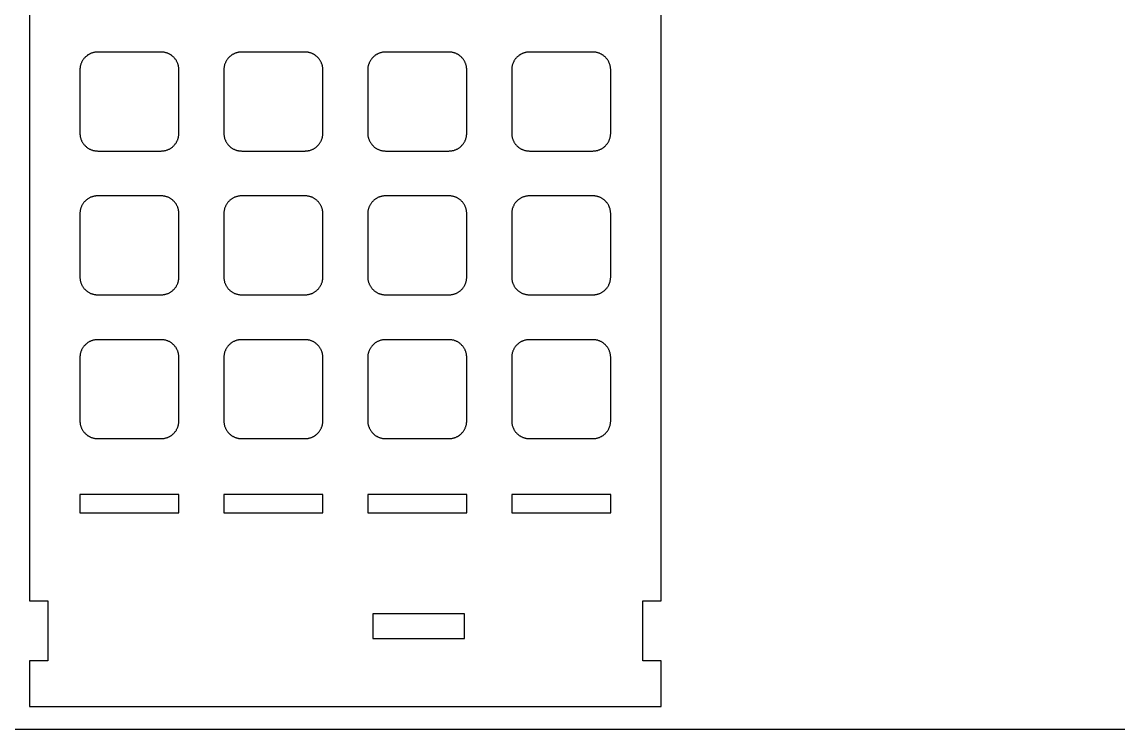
# Model space of a CAD drawing. Header units: millimetres. Extents: x -117 to 483, y -33 to 367.
# Drawn here: x -6.9 to 183.5, y -33.2 to 89.7 of the extents above; entities that cross this region are included whole.
import ezdxf

# ---------------------------------------------------------------- set-up
doc = ezdxf.new("R2010")
doc.units = ezdxf.units.MM
doc.header["$MEASUREMENT"] = 0
doc.layers.add('plot', color=12, linetype='Continuous', true_color=0xb80000)

msp = doc.modelspace()

# ---------------------------------------------------------------- linework, layer by layer
at = {"layer": 'plot'}
for points in [[(-116.53, -33.22), (483.47, -33.22), (483.47, 366.78), (-116.53, 366.78), (-116.53, -33.22)], [(-5.63, 166.34), (-5.63, -4.16)], [(104.09, -4.16), (104.09, 166.34)], [(6.23, 84.48), (6.12, 84.48), (6.02, 84.48), (5.91, 84.47), (5.81, 84.46), (5.7, 84.44), (5.6, 84.42), (5.5, 84.4), (5.39, 84.37), (5.29, 84.34), (5.19, 84.31), (5.09, 84.27), (4.99, 84.23), (4.9, 84.18), (4.8, 84.14), (4.71, 84.09), (4.62, 84.03), (4.53, 83.98), (4.44, 83.92), (4.36, 83.85), (4.27, 83.79), (4.19, 83.72), (4.11, 83.65), (4.04, 83.58), (3.96, 83.5), (3.89, 83.42), (3.82, 83.34), (3.76, 83.26), (3.7, 83.17), (3.64, 83.08), (3.58, 82.99), (3.53, 82.9), (3.48, 82.81), (3.43, 82.72), (3.39, 82.62), (3.35, 82.52), (3.31, 82.42), (3.27, 82.32), (3.24, 82.22), (3.22, 82.12), (3.19, 82.01), (3.17, 81.91), (3.16, 81.81), (3.15, 81.7), (3.14, 81.6), (3.13, 81.49), (3.13, 81.38)], [(17.23, 84.48), (6.23, 84.48)], [(20.33, 81.38), (20.33, 81.49), (20.32, 81.6), (20.31, 81.7), (20.3, 81.81), (20.28, 81.91), (20.26, 82.01), (20.24, 82.12), (20.21, 82.22), (20.18, 82.32), (20.15, 82.42), (20.11, 82.52), (20.07, 82.62), (20.03, 82.72), (19.98, 82.81), (19.93, 82.9), (19.88, 82.99), (19.82, 83.08), (19.76, 83.17), (19.7, 83.26), (19.63, 83.34), (19.57, 83.42), (19.49, 83.5), (19.42, 83.58), (19.35, 83.65), (19.27, 83.72), (19.19, 83.79), (19.1, 83.85), (19.02, 83.92), (18.93, 83.98), (18.84, 84.03), (18.75, 84.09), (18.66, 84.14), (18.56, 84.18), (18.46, 84.23), (18.37, 84.27), (18.27, 84.31), (18.17, 84.34), (18.07, 84.37), (17.96, 84.4), (17.86, 84.42), (17.76, 84.44), (17.65, 84.46), (17.55, 84.47), (17.44, 84.48), (17.34, 84.48), (17.23, 84.48)], [(31.23, 84.48), (31.12, 84.48), (31.02, 84.48), (30.91, 84.47), (30.81, 84.46), (30.7, 84.44), (30.6, 84.42), (30.5, 84.4), (30.39, 84.37), (30.29, 84.34), (30.19, 84.31), (30.09, 84.27), (29.99, 84.23), (29.9, 84.18), (29.8, 84.14), (29.71, 84.09), (29.62, 84.03), (29.53, 83.98), (29.44, 83.92), (29.36, 83.85), (29.27, 83.79), (29.19, 83.72), (29.11, 83.65), (29.04, 83.58), (28.96, 83.5), (28.89, 83.42), (28.82, 83.34), (28.76, 83.26), (28.7, 83.17), (28.64, 83.08), (28.58, 82.99), (28.53, 82.9), (28.48, 82.81), (28.43, 82.72), (28.39, 82.62), (28.35, 82.52), (28.31, 82.42), (28.27, 82.32), (28.24, 82.22), (28.22, 82.12), (28.19, 82.01), (28.17, 81.91), (28.16, 81.81), (28.15, 81.7), (28.14, 81.6), (28.13, 81.49), (28.13, 81.38)], [(42.23, 84.48), (31.23, 84.48)], [(45.33, 81.38), (45.33, 81.49), (45.32, 81.6), (45.31, 81.7), (45.3, 81.81), (45.28, 81.91), (45.26, 82.01), (45.24, 82.12), (45.21, 82.22), (45.18, 82.32), (45.15, 82.42), (45.11, 82.52), (45.07, 82.62), (45.03, 82.72), (44.98, 82.81), (44.93, 82.9), (44.88, 82.99), (44.82, 83.08), (44.76, 83.17), (44.7, 83.26), (44.63, 83.34), (44.57, 83.42), (44.49, 83.5), (44.42, 83.58), (44.35, 83.65), (44.27, 83.72), (44.19, 83.79), (44.1, 83.85), (44.02, 83.92), (43.93, 83.98), (43.84, 84.03), (43.75, 84.09), (43.66, 84.14), (43.56, 84.18), (43.46, 84.23), (43.37, 84.27), (43.27, 84.31), (43.17, 84.34), (43.07, 84.37), (42.96, 84.4), (42.86, 84.42), (42.76, 84.44), (42.65, 84.46), (42.55, 84.47), (42.44, 84.48), (42.34, 84.48), (42.23, 84.48)], [(56.23, 84.48), (56.12, 84.48), (56.02, 84.48), (55.91, 84.47), (55.81, 84.46), (55.7, 84.44), (55.6, 84.42), (55.5, 84.4), (55.39, 84.37), (55.29, 84.34), (55.19, 84.31), (55.09, 84.27), (54.99, 84.23), (54.9, 84.18), (54.8, 84.14), (54.71, 84.09), (54.62, 84.03), (54.53, 83.98), (54.44, 83.92), (54.36, 83.85), (54.27, 83.79), (54.19, 83.72), (54.11, 83.65), (54.04, 83.58), (53.96, 83.5), (53.89, 83.42), (53.82, 83.34), (53.76, 83.26), (53.7, 83.17), (53.64, 83.08), (53.58, 82.99), (53.53, 82.9), (53.48, 82.81), (53.43, 82.72), (53.39, 82.62), (53.35, 82.52), (53.31, 82.42), (53.27, 82.32), (53.24, 82.22), (53.22, 82.12), (53.19, 82.01), (53.17, 81.91), (53.16, 81.81), (53.15, 81.7), (53.14, 81.6), (53.13, 81.49), (53.13, 81.38)], [(67.23, 84.48), (56.23, 84.48)], [(70.33, 81.38), (70.33, 81.49), (70.32, 81.6), (70.31, 81.7), (70.3, 81.81), (70.28, 81.91), (70.26, 82.01), (70.24, 82.12), (70.21, 82.22), (70.18, 82.32), (70.15, 82.42), (70.11, 82.52), (70.07, 82.62), (70.03, 82.72), (69.98, 82.81), (69.93, 82.9), (69.88, 82.99), (69.82, 83.08), (69.76, 83.17), (69.7, 83.26), (69.63, 83.34), (69.57, 83.42), (69.49, 83.5), (69.42, 83.58), (69.35, 83.65), (69.27, 83.72), (69.19, 83.79), (69.1, 83.85), (69.02, 83.92), (68.93, 83.98), (68.84, 84.03), (68.75, 84.09), (68.66, 84.14), (68.56, 84.18), (68.46, 84.23), (68.37, 84.27), (68.27, 84.31), (68.17, 84.34), (68.07, 84.37), (67.96, 84.4), (67.86, 84.42), (67.76, 84.44), (67.65, 84.46), (67.55, 84.47), (67.44, 84.48), (67.34, 84.48), (67.23, 84.48)], [(81.23, 84.48), (81.12, 84.48), (81.02, 84.48), (80.91, 84.47), (80.81, 84.46), (80.7, 84.44), (80.6, 84.42), (80.5, 84.4), (80.39, 84.37), (80.29, 84.34), (80.19, 84.31), (80.09, 84.27), (79.99, 84.23), (79.9, 84.18), (79.8, 84.14), (79.71, 84.09), (79.62, 84.03), (79.53, 83.98), (79.44, 83.92), (79.36, 83.85), (79.27, 83.79), (79.19, 83.72), (79.11, 83.65), (79.04, 83.58), (78.96, 83.5), (78.89, 83.42), (78.82, 83.34), (78.76, 83.26), (78.7, 83.17), (78.64, 83.08), (78.58, 82.99), (78.53, 82.9), (78.48, 82.81), (78.43, 82.72), (78.39, 82.62), (78.35, 82.52), (78.31, 82.42), (78.27, 82.32), (78.24, 82.22), (78.22, 82.12), (78.19, 82.01), (78.17, 81.91), (78.16, 81.81), (78.15, 81.7), (78.14, 81.6), (78.13, 81.49), (78.13, 81.38)], [(92.23, 84.48), (81.23, 84.48)], [(95.33, 81.38), (95.33, 81.49), (95.32, 81.6), (95.31, 81.7), (95.3, 81.81), (95.28, 81.91), (95.26, 82.01), (95.24, 82.12), (95.21, 82.22), (95.18, 82.32), (95.15, 82.42), (95.11, 82.52), (95.07, 82.62), (95.03, 82.72), (94.98, 82.81), (94.93, 82.9), (94.88, 82.99), (94.82, 83.08), (94.76, 83.17), (94.7, 83.26), (94.63, 83.34), (94.57, 83.42), (94.49, 83.5), (94.42, 83.58), (94.35, 83.65), (94.27, 83.72), (94.19, 83.79), (94.1, 83.85), (94.02, 83.92), (93.93, 83.98), (93.84, 84.03), (93.75, 84.09), (93.66, 84.14), (93.56, 84.18), (93.46, 84.23), (93.37, 84.27), (93.27, 84.31), (93.17, 84.34), (93.07, 84.37), (92.96, 84.4), (92.86, 84.42), (92.76, 84.44), (92.65, 84.46), (92.55, 84.47), (92.44, 84.48), (92.34, 84.48), (92.23, 84.48)], [(3.13, 81.38), (3.13, 70.38)], [(20.33, 70.38), (20.33, 81.38)], [(28.13, 81.38), (28.13, 70.38)], [(45.33, 70.38), (45.33, 81.38)], [(53.13, 81.38), (53.13, 70.38)], [(70.33, 70.38), (70.33, 81.38)], [(78.13, 81.38), (78.13, 70.38)], [(95.33, 70.38), (95.33, 81.38)], [(3.13, 70.38), (3.13, 70.28), (3.14, 70.17), (3.15, 70.07), (3.16, 69.96), (3.17, 69.86), (3.19, 69.75), (3.22, 69.65), (3.24, 69.55), (3.27, 69.45), (3.31, 69.35), (3.35, 69.25), (3.39, 69.15), (3.43, 69.05), (3.48, 68.96), (3.53, 68.86), (3.58, 68.77), (3.64, 68.68), (3.7, 68.6), (3.76, 68.51), (3.82, 68.43), (3.89, 68.35), (3.96, 68.27), (4.04, 68.19), (4.11, 68.12), (4.19, 68.05), (4.27, 67.98), (4.36, 67.91), (4.44, 67.85), (4.53, 67.79), (4.62, 67.74), (4.71, 67.68), (4.8, 67.63), (4.9, 67.58), (4.99, 67.54), (5.09, 67.5), (5.19, 67.46), (5.29, 67.43), (5.39, 67.4), (5.5, 67.37), (5.6, 67.35), (5.7, 67.33), (5.81, 67.31), (5.91, 67.3), (6.02, 67.29), (6.12, 67.29), (6.23, 67.28)], [(17.23, 67.28), (17.34, 67.29), (17.44, 67.29), (17.55, 67.3), (17.65, 67.31), (17.76, 67.33), (17.86, 67.35), (17.96, 67.37), (18.07, 67.4), (18.17, 67.43), (18.27, 67.46), (18.37, 67.5), (18.46, 67.54), (18.56, 67.58), (18.66, 67.63), (18.75, 67.68), (18.84, 67.74), (18.93, 67.79), (19.02, 67.85), (19.1, 67.91), (19.19, 67.98), (19.27, 68.05), (19.35, 68.12), (19.42, 68.19), (19.49, 68.27), (19.57, 68.35), (19.63, 68.43), (19.7, 68.51), (19.76, 68.6), (19.82, 68.68), (19.88, 68.77), (19.93, 68.86), (19.98, 68.96), (20.03, 69.05), (20.07, 69.15), (20.11, 69.25), (20.15, 69.35), (20.18, 69.45), (20.21, 69.55), (20.24, 69.65), (20.26, 69.75), (20.28, 69.86), (20.3, 69.96), (20.31, 70.07), (20.32, 70.17), (20.33, 70.28), (20.33, 70.38)], [(28.13, 70.38), (28.13, 70.28), (28.14, 70.17), (28.15, 70.07), (28.16, 69.96), (28.17, 69.86), (28.19, 69.75), (28.22, 69.65), (28.24, 69.55), (28.27, 69.45), (28.31, 69.35), (28.35, 69.25), (28.39, 69.15), (28.43, 69.05), (28.48, 68.96), (28.53, 68.86), (28.58, 68.77), (28.64, 68.68), (28.7, 68.6), (28.76, 68.51), (28.82, 68.43), (28.89, 68.35), (28.96, 68.27), (29.04, 68.19), (29.11, 68.12), (29.19, 68.05), (29.27, 67.98), (29.36, 67.91), (29.44, 67.85), (29.53, 67.79), (29.62, 67.74), (29.71, 67.68), (29.8, 67.63), (29.9, 67.58), (29.99, 67.54), (30.09, 67.5), (30.19, 67.46), (30.29, 67.43), (30.39, 67.4), (30.5, 67.37), (30.6, 67.35), (30.7, 67.33), (30.81, 67.31), (30.91, 67.3), (31.02, 67.29), (31.12, 67.29), (31.23, 67.28)], [(42.23, 67.28), (42.34, 67.29), (42.44, 67.29), (42.55, 67.3), (42.65, 67.31), (42.76, 67.33), (42.86, 67.35), (42.96, 67.37), (43.07, 67.4), (43.17, 67.43), (43.27, 67.46), (43.37, 67.5), (43.46, 67.54), (43.56, 67.58), (43.66, 67.63), (43.75, 67.68), (43.84, 67.74), (43.93, 67.79), (44.02, 67.85), (44.1, 67.91), (44.19, 67.98), (44.27, 68.05), (44.35, 68.12), (44.42, 68.19), (44.49, 68.27), (44.57, 68.35), (44.63, 68.43), (44.7, 68.51), (44.76, 68.6), (44.82, 68.68), (44.88, 68.77), (44.93, 68.86), (44.98, 68.96), (45.03, 69.05), (45.07, 69.15), (45.11, 69.25), (45.15, 69.35), (45.18, 69.45), (45.21, 69.55), (45.24, 69.65), (45.26, 69.75), (45.28, 69.86), (45.3, 69.96), (45.31, 70.07), (45.32, 70.17), (45.33, 70.28), (45.33, 70.38)], [(53.13, 70.38), (53.13, 70.28), (53.14, 70.17), (53.15, 70.07), (53.16, 69.96), (53.17, 69.86), (53.19, 69.75), (53.22, 69.65), (53.24, 69.55), (53.27, 69.45), (53.31, 69.35), (53.35, 69.25), (53.39, 69.15), (53.43, 69.05), (53.48, 68.96), (53.53, 68.86), (53.58, 68.77), (53.64, 68.68), (53.7, 68.6), (53.76, 68.51), (53.82, 68.43), (53.89, 68.35), (53.96, 68.27), (54.04, 68.19), (54.11, 68.12), (54.19, 68.05), (54.27, 67.98), (54.36, 67.91), (54.44, 67.85), (54.53, 67.79), (54.62, 67.74), (54.71, 67.68), (54.8, 67.63), (54.9, 67.58), (54.99, 67.54), (55.09, 67.5), (55.19, 67.46), (55.29, 67.43), (55.39, 67.4), (55.5, 67.37), (55.6, 67.35), (55.7, 67.33), (55.81, 67.31), (55.91, 67.3), (56.02, 67.29), (56.12, 67.29), (56.23, 67.28)], [(67.23, 67.28), (67.34, 67.29), (67.44, 67.29), (67.55, 67.3), (67.65, 67.31), (67.76, 67.33), (67.86, 67.35), (67.96, 67.37), (68.07, 67.4), (68.17, 67.43), (68.27, 67.46), (68.37, 67.5), (68.46, 67.54), (68.56, 67.58), (68.66, 67.63), (68.75, 67.68), (68.84, 67.74), (68.93, 67.79), (69.02, 67.85), (69.1, 67.91), (69.19, 67.98), (69.27, 68.05), (69.35, 68.12), (69.42, 68.19), (69.49, 68.27), (69.57, 68.35), (69.63, 68.43), (69.7, 68.51), (69.76, 68.6), (69.82, 68.68), (69.88, 68.77), (69.93, 68.86), (69.98, 68.96), (70.03, 69.05), (70.07, 69.15), (70.11, 69.25), (70.15, 69.35), (70.18, 69.45), (70.21, 69.55), (70.24, 69.65), (70.26, 69.75), (70.28, 69.86), (70.3, 69.96), (70.31, 70.07), (70.32, 70.17), (70.33, 70.28), (70.33, 70.38)], [(78.13, 70.38), (78.13, 70.28), (78.14, 70.17), (78.15, 70.07), (78.16, 69.96), (78.17, 69.86), (78.19, 69.75), (78.22, 69.65), (78.24, 69.55), (78.27, 69.45), (78.31, 69.35), (78.35, 69.25), (78.39, 69.15), (78.43, 69.05), (78.48, 68.96), (78.53, 68.86), (78.58, 68.77), (78.64, 68.68), (78.7, 68.6), (78.76, 68.51), (78.82, 68.43), (78.89, 68.35), (78.96, 68.27), (79.04, 68.19), (79.11, 68.12), (79.19, 68.05), (79.27, 67.98), (79.36, 67.91), (79.44, 67.85), (79.53, 67.79), (79.62, 67.74), (79.71, 67.68), (79.8, 67.63), (79.9, 67.58), (79.99, 67.54), (80.09, 67.5), (80.19, 67.46), (80.29, 67.43), (80.39, 67.4), (80.5, 67.37), (80.6, 67.35), (80.7, 67.33), (80.81, 67.31), (80.91, 67.3), (81.02, 67.29), (81.12, 67.29), (81.23, 67.28)], [(92.23, 67.28), (92.34, 67.29), (92.44, 67.29), (92.55, 67.3), (92.65, 67.31), (92.76, 67.33), (92.86, 67.35), (92.96, 67.37), (93.07, 67.4), (93.17, 67.43), (93.27, 67.46), (93.37, 67.5), (93.46, 67.54), (93.56, 67.58), (93.66, 67.63), (93.75, 67.68), (93.84, 67.74), (93.93, 67.79), (94.02, 67.85), (94.1, 67.91), (94.19, 67.98), (94.27, 68.05), (94.35, 68.12), (94.42, 68.19), (94.49, 68.27), (94.57, 68.35), (94.63, 68.43), (94.7, 68.51), (94.76, 68.6), (94.82, 68.68), (94.88, 68.77), (94.93, 68.86), (94.98, 68.96), (95.03, 69.05), (95.07, 69.15), (95.11, 69.25), (95.15, 69.35), (95.18, 69.45), (95.21, 69.55), (95.24, 69.65), (95.26, 69.75), (95.28, 69.86), (95.3, 69.96), (95.31, 70.07), (95.32, 70.17), (95.33, 70.28), (95.33, 70.38)], [(6.23, 67.28), (17.23, 67.28)], [(31.23, 67.28), (42.23, 67.28)], [(56.23, 67.28), (67.23, 67.28)], [(81.23, 67.28), (92.23, 67.28)], [(6.23, 59.48), (6.12, 59.48), (6.02, 59.48), (5.91, 59.47), (5.81, 59.46), (5.7, 59.44), (5.6, 59.42), (5.5, 59.4), (5.39, 59.37), (5.29, 59.34), (5.19, 59.31), (5.09, 59.27), (4.99, 59.23), (4.9, 59.18), (4.8, 59.14), (4.71, 59.09), (4.62, 59.03), (4.53, 58.98), (4.44, 58.92), (4.36, 58.85), (4.27, 58.79), (4.19, 58.72), (4.11, 58.65), (4.04, 58.58), (3.96, 58.5), (3.89, 58.42), (3.82, 58.34), (3.76, 58.26), (3.7, 58.17), (3.64, 58.08), (3.58, 57.99), (3.53, 57.9), (3.48, 57.81), (3.43, 57.72), (3.39, 57.62), (3.35, 57.52), (3.31, 57.42), (3.27, 57.32), (3.24, 57.22), (3.22, 57.12), (3.19, 57.01), (3.17, 56.91), (3.16, 56.81), (3.15, 56.7), (3.14, 56.6), (3.13, 56.49), (3.13, 56.38)], [(17.23, 59.48), (6.23, 59.48)], [(20.33, 56.38), (20.33, 56.49), (20.32, 56.6), (20.31, 56.7), (20.3, 56.81), (20.28, 56.91), (20.26, 57.01), (20.24, 57.12), (20.21, 57.22), (20.18, 57.32), (20.15, 57.42), (20.11, 57.52), (20.07, 57.62), (20.03, 57.72), (19.98, 57.81), (19.93, 57.9), (19.88, 57.99), (19.82, 58.08), (19.76, 58.17), (19.7, 58.26), (19.63, 58.34), (19.57, 58.42), (19.49, 58.5), (19.42, 58.58), (19.35, 58.65), (19.27, 58.72), (19.19, 58.79), (19.1, 58.85), (19.02, 58.92), (18.93, 58.98), (18.84, 59.03), (18.75, 59.09), (18.66, 59.14), (18.56, 59.18), (18.46, 59.23), (18.37, 59.27), (18.27, 59.31), (18.17, 59.34), (18.07, 59.37), (17.96, 59.4), (17.86, 59.42), (17.76, 59.44), (17.65, 59.46), (17.55, 59.47), (17.44, 59.48), (17.34, 59.48), (17.23, 59.48)], [(31.23, 59.48), (31.12, 59.48), (31.02, 59.48), (30.91, 59.47), (30.81, 59.46), (30.7, 59.44), (30.6, 59.42), (30.5, 59.4), (30.39, 59.37), (30.29, 59.34), (30.19, 59.31), (30.09, 59.27), (29.99, 59.23), (29.9, 59.18), (29.8, 59.14), (29.71, 59.09), (29.62, 59.03), (29.53, 58.98), (29.44, 58.92), (29.36, 58.85), (29.27, 58.79), (29.19, 58.72), (29.11, 58.65), (29.04, 58.58), (28.96, 58.5), (28.89, 58.42), (28.82, 58.34), (28.76, 58.26), (28.7, 58.17), (28.64, 58.08), (28.58, 57.99), (28.53, 57.9), (28.48, 57.81), (28.43, 57.72), (28.39, 57.62), (28.35, 57.52), (28.31, 57.42), (28.27, 57.32), (28.24, 57.22), (28.22, 57.12), (28.19, 57.01), (28.17, 56.91), (28.16, 56.81), (28.15, 56.7), (28.14, 56.6), (28.13, 56.49), (28.13, 56.38)], [(42.23, 59.48), (31.23, 59.48)], [(45.33, 56.38), (45.33, 56.49), (45.32, 56.6), (45.31, 56.7), (45.3, 56.81), (45.28, 56.91), (45.26, 57.01), (45.24, 57.12), (45.21, 57.22), (45.18, 57.32), (45.15, 57.42), (45.11, 57.52), (45.07, 57.62), (45.03, 57.72), (44.98, 57.81), (44.93, 57.9), (44.88, 57.99), (44.82, 58.08), (44.76, 58.17), (44.7, 58.26), (44.63, 58.34), (44.57, 58.42), (44.49, 58.5), (44.42, 58.58), (44.35, 58.65), (44.27, 58.72), (44.19, 58.79), (44.1, 58.85), (44.02, 58.92), (43.93, 58.98), (43.84, 59.03), (43.75, 59.09), (43.66, 59.14), (43.56, 59.18), (43.46, 59.23), (43.37, 59.27), (43.27, 59.31), (43.17, 59.34), (43.07, 59.37), (42.96, 59.4), (42.86, 59.42), (42.76, 59.44), (42.65, 59.46), (42.55, 59.47), (42.44, 59.48), (42.34, 59.48), (42.23, 59.48)], [(56.23, 59.48), (56.12, 59.48), (56.02, 59.48), (55.91, 59.47), (55.81, 59.46), (55.7, 59.44), (55.6, 59.42), (55.5, 59.4), (55.39, 59.37), (55.29, 59.34), (55.19, 59.31), (55.09, 59.27), (54.99, 59.23), (54.9, 59.18), (54.8, 59.14), (54.71, 59.09), (54.62, 59.03), (54.53, 58.98), (54.44, 58.92), (54.36, 58.85), (54.27, 58.79), (54.19, 58.72), (54.11, 58.65), (54.04, 58.58), (53.96, 58.5), (53.89, 58.42), (53.82, 58.34), (53.76, 58.26), (53.7, 58.17), (53.64, 58.08), (53.58, 57.99), (53.53, 57.9), (53.48, 57.81), (53.43, 57.72), (53.39, 57.62), (53.35, 57.52), (53.31, 57.42), (53.27, 57.32), (53.24, 57.22), (53.22, 57.12), (53.19, 57.01), (53.17, 56.91), (53.16, 56.81), (53.15, 56.7), (53.14, 56.6), (53.13, 56.49), (53.13, 56.38)], [(67.23, 59.48), (56.23, 59.48)], [(70.33, 56.38), (70.33, 56.49), (70.32, 56.6), (70.31, 56.7), (70.3, 56.81), (70.28, 56.91), (70.26, 57.01), (70.24, 57.12), (70.21, 57.22), (70.18, 57.32), (70.15, 57.42), (70.11, 57.52), (70.07, 57.62), (70.03, 57.72), (69.98, 57.81), (69.93, 57.9), (69.88, 57.99), (69.82, 58.08), (69.76, 58.17), (69.7, 58.26), (69.63, 58.34), (69.57, 58.42), (69.49, 58.5), (69.42, 58.58), (69.35, 58.65), (69.27, 58.72), (69.19, 58.79), (69.1, 58.85), (69.02, 58.92), (68.93, 58.98), (68.84, 59.03), (68.75, 59.09), (68.66, 59.14), (68.56, 59.18), (68.46, 59.23), (68.37, 59.27), (68.27, 59.31), (68.17, 59.34), (68.07, 59.37), (67.96, 59.4), (67.86, 59.42), (67.76, 59.44), (67.65, 59.46), (67.55, 59.47), (67.44, 59.48), (67.34, 59.48), (67.23, 59.48)], [(81.23, 59.48), (81.12, 59.48), (81.02, 59.48), (80.91, 59.47), (80.81, 59.46), (80.7, 59.44), (80.6, 59.42), (80.5, 59.4), (80.39, 59.37), (80.29, 59.34), (80.19, 59.31), (80.09, 59.27), (79.99, 59.23), (79.9, 59.18), (79.8, 59.14), (79.71, 59.09), (79.62, 59.03), (79.53, 58.98), (79.44, 58.92), (79.36, 58.85), (79.27, 58.79), (79.19, 58.72), (79.11, 58.65), (79.04, 58.58), (78.96, 58.5), (78.89, 58.42), (78.82, 58.34), (78.76, 58.26), (78.7, 58.17), (78.64, 58.08), (78.58, 57.99), (78.53, 57.9), (78.48, 57.81), (78.43, 57.72), (78.39, 57.62), (78.35, 57.52), (78.31, 57.42), (78.27, 57.32), (78.24, 57.22), (78.22, 57.12), (78.19, 57.01), (78.17, 56.91), (78.16, 56.81), (78.15, 56.7), (78.14, 56.6), (78.13, 56.49), (78.13, 56.38)], [(92.23, 59.48), (81.23, 59.48)], [(95.33, 56.38), (95.33, 56.49), (95.32, 56.6), (95.31, 56.7), (95.3, 56.81), (95.28, 56.91), (95.26, 57.01), (95.24, 57.12), (95.21, 57.22), (95.18, 57.32), (95.15, 57.42), (95.11, 57.52), (95.07, 57.62), (95.03, 57.72), (94.98, 57.81), (94.93, 57.9), (94.88, 57.99), (94.82, 58.08), (94.76, 58.17), (94.7, 58.26), (94.63, 58.34), (94.57, 58.42), (94.49, 58.5), (94.42, 58.58), (94.35, 58.65), (94.27, 58.72), (94.19, 58.79), (94.1, 58.85), (94.02, 58.92), (93.93, 58.98), (93.84, 59.03), (93.75, 59.09), (93.66, 59.14), (93.56, 59.18), (93.46, 59.23), (93.37, 59.27), (93.27, 59.31), (93.17, 59.34), (93.07, 59.37), (92.96, 59.4), (92.86, 59.42), (92.76, 59.44), (92.65, 59.46), (92.55, 59.47), (92.44, 59.48), (92.34, 59.48), (92.23, 59.48)], [(3.13, 56.38), (3.13, 45.38)], [(20.33, 45.38), (20.33, 56.38)], [(28.13, 56.38), (28.13, 45.38)], [(45.33, 45.38), (45.33, 56.38)], [(53.13, 56.38), (53.13, 45.38)], [(70.33, 45.38), (70.33, 56.38)], [(78.13, 56.38), (78.13, 45.38)], [(95.33, 45.38), (95.33, 56.38)], [(3.13, 45.38), (3.13, 45.28), (3.14, 45.17), (3.15, 45.07), (3.16, 44.96), (3.17, 44.86), (3.19, 44.75), (3.22, 44.65), (3.24, 44.55), (3.27, 44.45), (3.31, 44.35), (3.35, 44.25), (3.39, 44.15), (3.43, 44.05), (3.48, 43.96), (3.53, 43.86), (3.58, 43.77), (3.64, 43.68), (3.7, 43.6), (3.76, 43.51), (3.82, 43.43), (3.89, 43.35), (3.96, 43.27), (4.04, 43.19), (4.11, 43.12), (4.19, 43.05), (4.27, 42.98), (4.36, 42.91), (4.44, 42.85), (4.53, 42.79), (4.62, 42.74), (4.71, 42.68), (4.8, 42.63), (4.9, 42.58), (4.99, 42.54), (5.09, 42.5), (5.19, 42.46), (5.29, 42.43), (5.39, 42.4), (5.5, 42.37), (5.6, 42.35), (5.7, 42.33), (5.81, 42.31), (5.91, 42.3), (6.02, 42.29), (6.12, 42.29), (6.23, 42.28)], [(17.23, 42.28), (17.34, 42.29), (17.44, 42.29), (17.55, 42.3), (17.65, 42.31), (17.76, 42.33), (17.86, 42.35), (17.96, 42.37), (18.07, 42.4), (18.17, 42.43), (18.27, 42.46), (18.37, 42.5), (18.46, 42.54), (18.56, 42.58), (18.66, 42.63), (18.75, 42.68), (18.84, 42.74), (18.93, 42.79), (19.02, 42.85), (19.1, 42.91), (19.19, 42.98), (19.27, 43.05), (19.35, 43.12), (19.42, 43.19), (19.49, 43.27), (19.57, 43.35), (19.63, 43.43), (19.7, 43.51), (19.76, 43.6), (19.82, 43.68), (19.88, 43.77), (19.93, 43.86), (19.98, 43.96), (20.03, 44.05), (20.07, 44.15), (20.11, 44.25), (20.15, 44.35), (20.18, 44.45), (20.21, 44.55), (20.24, 44.65), (20.26, 44.75), (20.28, 44.86), (20.3, 44.96), (20.31, 45.07), (20.32, 45.17), (20.33, 45.28), (20.33, 45.38)], [(28.13, 45.38), (28.13, 45.28), (28.14, 45.17), (28.15, 45.07), (28.16, 44.96), (28.17, 44.86), (28.19, 44.75), (28.22, 44.65), (28.24, 44.55), (28.27, 44.45), (28.31, 44.35), (28.35, 44.25), (28.39, 44.15), (28.43, 44.05), (28.48, 43.96), (28.53, 43.86), (28.58, 43.77), (28.64, 43.68), (28.7, 43.6), (28.76, 43.51), (28.82, 43.43), (28.89, 43.35), (28.96, 43.27), (29.04, 43.19), (29.11, 43.12), (29.19, 43.05), (29.27, 42.98), (29.36, 42.91), (29.44, 42.85), (29.53, 42.79), (29.62, 42.74), (29.71, 42.68), (29.8, 42.63), (29.9, 42.58), (29.99, 42.54), (30.09, 42.5), (30.19, 42.46), (30.29, 42.43), (30.39, 42.4), (30.5, 42.37), (30.6, 42.35), (30.7, 42.33), (30.81, 42.31), (30.91, 42.3), (31.02, 42.29), (31.12, 42.29), (31.23, 42.28)], [(42.23, 42.28), (42.34, 42.29), (42.44, 42.29), (42.55, 42.3), (42.65, 42.31), (42.76, 42.33), (42.86, 42.35), (42.96, 42.37), (43.07, 42.4), (43.17, 42.43), (43.27, 42.46), (43.37, 42.5), (43.46, 42.54), (43.56, 42.58), (43.66, 42.63), (43.75, 42.68), (43.84, 42.74), (43.93, 42.79), (44.02, 42.85), (44.1, 42.91), (44.19, 42.98), (44.27, 43.05), (44.35, 43.12), (44.42, 43.19), (44.49, 43.27), (44.57, 43.35), (44.63, 43.43), (44.7, 43.51), (44.76, 43.6), (44.82, 43.68), (44.88, 43.77), (44.93, 43.86), (44.98, 43.96), (45.03, 44.05), (45.07, 44.15), (45.11, 44.25), (45.15, 44.35), (45.18, 44.45), (45.21, 44.55), (45.24, 44.65), (45.26, 44.75), (45.28, 44.86), (45.3, 44.96), (45.31, 45.07), (45.32, 45.17), (45.33, 45.28), (45.33, 45.38)], [(53.13, 45.38), (53.13, 45.28), (53.14, 45.17), (53.15, 45.07), (53.16, 44.96), (53.17, 44.86), (53.19, 44.75), (53.22, 44.65), (53.24, 44.55), (53.27, 44.45), (53.31, 44.35), (53.35, 44.25), (53.39, 44.15), (53.43, 44.05), (53.48, 43.96), (53.53, 43.86), (53.58, 43.77), (53.64, 43.68), (53.7, 43.6), (53.76, 43.51), (53.82, 43.43), (53.89, 43.35), (53.96, 43.27), (54.04, 43.19), (54.11, 43.12), (54.19, 43.05), (54.27, 42.98), (54.36, 42.91), (54.44, 42.85), (54.53, 42.79), (54.62, 42.74), (54.71, 42.68), (54.8, 42.63), (54.9, 42.58), (54.99, 42.54), (55.09, 42.5), (55.19, 42.46), (55.29, 42.43), (55.39, 42.4), (55.5, 42.37), (55.6, 42.35), (55.7, 42.33), (55.81, 42.31), (55.91, 42.3), (56.02, 42.29), (56.12, 42.29), (56.23, 42.28)], [(67.23, 42.28), (67.34, 42.29), (67.44, 42.29), (67.55, 42.3), (67.65, 42.31), (67.76, 42.33), (67.86, 42.35), (67.96, 42.37), (68.07, 42.4), (68.17, 42.43), (68.27, 42.46), (68.37, 42.5), (68.46, 42.54), (68.56, 42.58), (68.66, 42.63), (68.75, 42.68), (68.84, 42.74), (68.93, 42.79), (69.02, 42.85), (69.1, 42.91), (69.19, 42.98), (69.27, 43.05), (69.35, 43.12), (69.42, 43.19), (69.49, 43.27), (69.57, 43.35), (69.63, 43.43), (69.7, 43.51), (69.76, 43.6), (69.82, 43.68), (69.88, 43.77), (69.93, 43.86), (69.98, 43.96), (70.03, 44.05), (70.07, 44.15), (70.11, 44.25), (70.15, 44.35), (70.18, 44.45), (70.21, 44.55), (70.24, 44.65), (70.26, 44.75), (70.28, 44.86), (70.3, 44.96), (70.31, 45.07), (70.32, 45.17), (70.33, 45.28), (70.33, 45.38)], [(78.13, 45.38), (78.13, 45.28), (78.14, 45.17), (78.15, 45.07), (78.16, 44.96), (78.17, 44.86), (78.19, 44.75), (78.22, 44.65), (78.24, 44.55), (78.27, 44.45), (78.31, 44.35), (78.35, 44.25), (78.39, 44.15), (78.43, 44.05), (78.48, 43.96), (78.53, 43.86), (78.58, 43.77), (78.64, 43.68), (78.7, 43.6), (78.76, 43.51), (78.82, 43.43), (78.89, 43.35), (78.96, 43.27), (79.04, 43.19), (79.11, 43.12), (79.19, 43.05), (79.27, 42.98), (79.36, 42.91), (79.44, 42.85), (79.53, 42.79), (79.62, 42.74), (79.71, 42.68), (79.8, 42.63), (79.9, 42.58), (79.99, 42.54), (80.09, 42.5), (80.19, 42.46), (80.29, 42.43), (80.39, 42.4), (80.5, 42.37), (80.6, 42.35), (80.7, 42.33), (80.81, 42.31), (80.91, 42.3), (81.02, 42.29), (81.12, 42.29), (81.23, 42.28)], [(92.23, 42.28), (92.34, 42.29), (92.44, 42.29), (92.55, 42.3), (92.65, 42.31), (92.76, 42.33), (92.86, 42.35), (92.96, 42.37), (93.07, 42.4), (93.17, 42.43), (93.27, 42.46), (93.37, 42.5), (93.46, 42.54), (93.56, 42.58), (93.66, 42.63), (93.75, 42.68), (93.84, 42.74), (93.93, 42.79), (94.02, 42.85), (94.1, 42.91), (94.19, 42.98), (94.27, 43.05), (94.35, 43.12), (94.42, 43.19), (94.49, 43.27), (94.57, 43.35), (94.63, 43.43), (94.7, 43.51), (94.76, 43.6), (94.82, 43.68), (94.88, 43.77), (94.93, 43.86), (94.98, 43.96), (95.03, 44.05), (95.07, 44.15), (95.11, 44.25), (95.15, 44.35), (95.18, 44.45), (95.21, 44.55), (95.24, 44.65), (95.26, 44.75), (95.28, 44.86), (95.3, 44.96), (95.31, 45.07), (95.32, 45.17), (95.33, 45.28), (95.33, 45.38)], [(6.23, 42.28), (17.23, 42.28)], [(31.23, 42.28), (42.23, 42.28)], [(56.23, 42.28), (67.23, 42.28)], [(81.23, 42.28), (92.23, 42.28)], [(6.23, 34.48), (6.12, 34.48), (6.02, 34.48), (5.91, 34.47), (5.81, 34.46), (5.7, 34.44), (5.6, 34.42), (5.5, 34.4), (5.39, 34.37), (5.29, 34.34), (5.19, 34.31), (5.09, 34.27), (4.99, 34.23), (4.9, 34.18), (4.8, 34.14), (4.71, 34.09), (4.62, 34.03), (4.53, 33.98), (4.44, 33.92), (4.36, 33.85), (4.27, 33.79), (4.19, 33.72), (4.11, 33.65), (4.04, 33.58), (3.96, 33.5), (3.89, 33.42), (3.82, 33.34), (3.76, 33.26), (3.7, 33.17), (3.64, 33.08), (3.58, 32.99), (3.53, 32.9), (3.48, 32.81), (3.43, 32.72), (3.39, 32.62), (3.35, 32.52), (3.31, 32.42), (3.27, 32.32), (3.24, 32.22), (3.22, 32.12), (3.19, 32.01), (3.17, 31.91), (3.16, 31.81), (3.15, 31.7), (3.14, 31.6), (3.13, 31.49), (3.13, 31.38)], [(17.23, 34.48), (6.23, 34.48)], [(20.33, 31.38), (20.33, 31.49), (20.32, 31.6), (20.31, 31.7), (20.3, 31.81), (20.28, 31.91), (20.26, 32.01), (20.24, 32.12), (20.21, 32.22), (20.18, 32.32), (20.15, 32.42), (20.11, 32.52), (20.07, 32.62), (20.03, 32.72), (19.98, 32.81), (19.93, 32.9), (19.88, 32.99), (19.82, 33.08), (19.76, 33.17), (19.7, 33.26), (19.63, 33.34), (19.57, 33.42), (19.49, 33.5), (19.42, 33.58), (19.35, 33.65), (19.27, 33.72), (19.19, 33.79), (19.1, 33.85), (19.02, 33.92), (18.93, 33.98), (18.84, 34.03), (18.75, 34.09), (18.66, 34.14), (18.56, 34.18), (18.46, 34.23), (18.37, 34.27), (18.27, 34.31), (18.17, 34.34), (18.07, 34.37), (17.96, 34.4), (17.86, 34.42), (17.76, 34.44), (17.65, 34.46), (17.55, 34.47), (17.44, 34.48), (17.34, 34.48), (17.23, 34.48)], [(31.23, 34.48), (31.12, 34.48), (31.02, 34.48), (30.91, 34.47), (30.81, 34.46), (30.7, 34.44), (30.6, 34.42), (30.5, 34.4), (30.39, 34.37), (30.29, 34.34), (30.19, 34.31), (30.09, 34.27), (29.99, 34.23), (29.9, 34.18), (29.8, 34.14), (29.71, 34.09), (29.62, 34.03), (29.53, 33.98), (29.44, 33.92), (29.36, 33.85), (29.27, 33.79), (29.19, 33.72), (29.11, 33.65), (29.04, 33.58), (28.96, 33.5), (28.89, 33.42), (28.82, 33.34), (28.76, 33.26), (28.7, 33.17), (28.64, 33.08), (28.58, 32.99), (28.53, 32.9), (28.48, 32.81), (28.43, 32.72), (28.39, 32.62), (28.35, 32.52), (28.31, 32.42), (28.27, 32.32), (28.24, 32.22), (28.22, 32.12), (28.19, 32.01), (28.17, 31.91), (28.16, 31.81), (28.15, 31.7), (28.14, 31.6), (28.13, 31.49), (28.13, 31.38)], [(42.23, 34.48), (31.23, 34.48)], [(45.33, 31.38), (45.33, 31.49), (45.32, 31.6), (45.31, 31.7), (45.3, 31.81), (45.28, 31.91), (45.26, 32.01), (45.24, 32.12), (45.21, 32.22), (45.18, 32.32), (45.15, 32.42), (45.11, 32.52), (45.07, 32.62), (45.03, 32.72), (44.98, 32.81), (44.93, 32.9), (44.88, 32.99), (44.82, 33.08), (44.76, 33.17), (44.7, 33.26), (44.63, 33.34), (44.57, 33.42), (44.49, 33.5), (44.42, 33.58), (44.35, 33.65), (44.27, 33.72), (44.19, 33.79), (44.1, 33.85), (44.02, 33.92), (43.93, 33.98), (43.84, 34.03), (43.75, 34.09), (43.66, 34.14), (43.56, 34.18), (43.46, 34.23), (43.37, 34.27), (43.27, 34.31), (43.17, 34.34), (43.07, 34.37), (42.96, 34.4), (42.86, 34.42), (42.76, 34.44), (42.65, 34.46), (42.55, 34.47), (42.44, 34.48), (42.34, 34.48), (42.23, 34.48)], [(56.23, 34.48), (56.12, 34.48), (56.02, 34.48), (55.91, 34.47), (55.81, 34.46), (55.7, 34.44), (55.6, 34.42), (55.5, 34.4), (55.39, 34.37), (55.29, 34.34), (55.19, 34.31), (55.09, 34.27), (54.99, 34.23), (54.9, 34.18), (54.8, 34.14), (54.71, 34.09), (54.62, 34.03), (54.53, 33.98), (54.44, 33.92), (54.36, 33.85), (54.27, 33.79), (54.19, 33.72), (54.11, 33.65), (54.04, 33.58), (53.96, 33.5), (53.89, 33.42), (53.82, 33.34), (53.76, 33.26), (53.7, 33.17), (53.64, 33.08), (53.58, 32.99), (53.53, 32.9), (53.48, 32.81), (53.43, 32.72), (53.39, 32.62), (53.35, 32.52), (53.31, 32.42), (53.27, 32.32), (53.24, 32.22), (53.22, 32.12), (53.19, 32.01), (53.17, 31.91), (53.16, 31.81), (53.15, 31.7), (53.14, 31.6), (53.13, 31.49), (53.13, 31.38)], [(67.23, 34.48), (56.23, 34.48)], [(70.33, 31.38), (70.33, 31.49), (70.32, 31.6), (70.31, 31.7), (70.3, 31.81), (70.28, 31.91), (70.26, 32.01), (70.24, 32.12), (70.21, 32.22), (70.18, 32.32), (70.15, 32.42), (70.11, 32.52), (70.07, 32.62), (70.03, 32.72), (69.98, 32.81), (69.93, 32.9), (69.88, 32.99), (69.82, 33.08), (69.76, 33.17), (69.7, 33.26), (69.63, 33.34), (69.57, 33.42), (69.49, 33.5), (69.42, 33.58), (69.35, 33.65), (69.27, 33.72), (69.19, 33.79), (69.1, 33.85), (69.02, 33.92), (68.93, 33.98), (68.84, 34.03), (68.75, 34.09), (68.66, 34.14), (68.56, 34.18), (68.46, 34.23), (68.37, 34.27), (68.27, 34.31), (68.17, 34.34), (68.07, 34.37), (67.96, 34.4), (67.86, 34.42), (67.76, 34.44), (67.65, 34.46), (67.55, 34.47), (67.44, 34.48), (67.34, 34.48), (67.23, 34.48)], [(81.23, 34.48), (81.12, 34.48), (81.02, 34.48), (80.91, 34.47), (80.81, 34.46), (80.7, 34.44), (80.6, 34.42), (80.5, 34.4), (80.39, 34.37), (80.29, 34.34), (80.19, 34.31), (80.09, 34.27), (79.99, 34.23), (79.9, 34.18), (79.8, 34.14), (79.71, 34.09), (79.62, 34.03), (79.53, 33.98), (79.44, 33.92), (79.36, 33.85), (79.27, 33.79), (79.19, 33.72), (79.11, 33.65), (79.04, 33.58), (78.96, 33.5), (78.89, 33.42), (78.82, 33.34), (78.76, 33.26), (78.7, 33.17), (78.64, 33.08), (78.58, 32.99), (78.53, 32.9), (78.48, 32.81), (78.43, 32.72), (78.39, 32.62), (78.35, 32.52), (78.31, 32.42), (78.27, 32.32), (78.24, 32.22), (78.22, 32.12), (78.19, 32.01), (78.17, 31.91), (78.16, 31.81), (78.15, 31.7), (78.14, 31.6), (78.13, 31.49), (78.13, 31.38)], [(92.23, 34.48), (81.23, 34.48)], [(95.33, 31.38), (95.33, 31.49), (95.32, 31.6), (95.31, 31.7), (95.3, 31.81), (95.28, 31.91), (95.26, 32.01), (95.24, 32.12), (95.21, 32.22), (95.18, 32.32), (95.15, 32.42), (95.11, 32.52), (95.07, 32.62), (95.03, 32.72), (94.98, 32.81), (94.93, 32.9), (94.88, 32.99), (94.82, 33.08), (94.76, 33.17), (94.7, 33.26), (94.63, 33.34), (94.57, 33.42), (94.49, 33.5), (94.42, 33.58), (94.35, 33.65), (94.27, 33.72), (94.19, 33.79), (94.1, 33.85), (94.02, 33.92), (93.93, 33.98), (93.84, 34.03), (93.75, 34.09), (93.66, 34.14), (93.56, 34.18), (93.46, 34.23), (93.37, 34.27), (93.27, 34.31), (93.17, 34.34), (93.07, 34.37), (92.96, 34.4), (92.86, 34.42), (92.76, 34.44), (92.65, 34.46), (92.55, 34.47), (92.44, 34.48), (92.34, 34.48), (92.23, 34.48)], [(3.13, 31.38), (3.13, 20.38)], [(20.33, 20.38), (20.33, 31.38)], [(28.13, 31.38), (28.13, 20.38)], [(45.33, 20.38), (45.33, 31.38)], [(53.13, 31.38), (53.13, 20.38)], [(70.33, 20.38), (70.33, 31.38)], [(78.13, 31.38), (78.13, 20.38)], [(95.33, 20.38), (95.33, 31.38)], [(3.13, 20.38), (3.13, 20.28), (3.14, 20.17), (3.15, 20.07), (3.16, 19.96), (3.17, 19.86), (3.19, 19.75), (3.22, 19.65), (3.24, 19.55), (3.27, 19.45), (3.31, 19.35), (3.35, 19.25), (3.39, 19.15), (3.43, 19.05), (3.48, 18.96), (3.53, 18.86), (3.58, 18.77), (3.64, 18.68), (3.7, 18.6), (3.76, 18.51), (3.82, 18.43), (3.89, 18.35), (3.96, 18.27), (4.04, 18.19), (4.11, 18.12), (4.19, 18.05), (4.27, 17.98), (4.36, 17.91), (4.44, 17.85), (4.53, 17.79), (4.62, 17.74), (4.71, 17.68), (4.8, 17.63), (4.9, 17.58), (4.99, 17.54), (5.09, 17.5), (5.19, 17.46), (5.29, 17.43), (5.39, 17.4), (5.5, 17.37), (5.6, 17.35), (5.7, 17.33), (5.81, 17.31), (5.91, 17.3), (6.02, 17.29), (6.12, 17.29), (6.23, 17.28)], [(17.23, 17.28), (17.34, 17.29), (17.44, 17.29), (17.55, 17.3), (17.65, 17.31), (17.76, 17.33), (17.86, 17.35), (17.96, 17.37), (18.07, 17.4), (18.17, 17.43), (18.27, 17.46), (18.37, 17.5), (18.46, 17.54), (18.56, 17.58), (18.66, 17.63), (18.75, 17.68), (18.84, 17.74), (18.93, 17.79), (19.02, 17.85), (19.1, 17.91), (19.19, 17.98), (19.27, 18.05), (19.35, 18.12), (19.42, 18.19), (19.49, 18.27), (19.57, 18.35), (19.63, 18.43), (19.7, 18.51), (19.76, 18.6), (19.82, 18.68), (19.88, 18.77), (19.93, 18.86), (19.98, 18.96), (20.03, 19.05), (20.07, 19.15), (20.11, 19.25), (20.15, 19.35), (20.18, 19.45), (20.21, 19.55), (20.24, 19.65), (20.26, 19.75), (20.28, 19.86), (20.3, 19.96), (20.31, 20.07), (20.32, 20.17), (20.33, 20.28), (20.33, 20.38)], [(28.13, 20.38), (28.13, 20.28), (28.14, 20.17), (28.15, 20.07), (28.16, 19.96), (28.17, 19.86), (28.19, 19.75), (28.22, 19.65), (28.24, 19.55), (28.27, 19.45), (28.31, 19.35), (28.35, 19.25), (28.39, 19.15), (28.43, 19.05), (28.48, 18.96), (28.53, 18.86), (28.58, 18.77), (28.64, 18.68), (28.7, 18.6), (28.76, 18.51), (28.82, 18.43), (28.89, 18.35), (28.96, 18.27), (29.04, 18.19), (29.11, 18.12), (29.19, 18.05), (29.27, 17.98), (29.36, 17.91), (29.44, 17.85), (29.53, 17.79), (29.62, 17.74), (29.71, 17.68), (29.8, 17.63), (29.9, 17.58), (29.99, 17.54), (30.09, 17.5), (30.19, 17.46), (30.29, 17.43), (30.39, 17.4), (30.5, 17.37), (30.6, 17.35), (30.7, 17.33), (30.81, 17.31), (30.91, 17.3), (31.02, 17.29), (31.12, 17.29), (31.23, 17.28)], [(42.23, 17.28), (42.34, 17.29), (42.44, 17.29), (42.55, 17.3), (42.65, 17.31), (42.76, 17.33), (42.86, 17.35), (42.96, 17.37), (43.07, 17.4), (43.17, 17.43), (43.27, 17.46), (43.37, 17.5), (43.46, 17.54), (43.56, 17.58), (43.66, 17.63), (43.75, 17.68), (43.84, 17.74), (43.93, 17.79), (44.02, 17.85), (44.1, 17.91), (44.19, 17.98), (44.27, 18.05), (44.35, 18.12), (44.42, 18.19), (44.49, 18.27), (44.57, 18.35), (44.63, 18.43), (44.7, 18.51), (44.76, 18.6), (44.82, 18.68), (44.88, 18.77), (44.93, 18.86), (44.98, 18.96), (45.03, 19.05), (45.07, 19.15), (45.11, 19.25), (45.15, 19.35), (45.18, 19.45), (45.21, 19.55), (45.24, 19.65), (45.26, 19.75), (45.28, 19.86), (45.3, 19.96), (45.31, 20.07), (45.32, 20.17), (45.33, 20.28), (45.33, 20.38)], [(53.13, 20.38), (53.13, 20.28), (53.14, 20.17), (53.15, 20.07), (53.16, 19.96), (53.17, 19.86), (53.19, 19.75), (53.22, 19.65), (53.24, 19.55), (53.27, 19.45), (53.31, 19.35), (53.35, 19.25), (53.39, 19.15), (53.43, 19.05), (53.48, 18.96), (53.53, 18.86), (53.58, 18.77), (53.64, 18.68), (53.7, 18.6), (53.76, 18.51), (53.82, 18.43), (53.89, 18.35), (53.96, 18.27), (54.04, 18.19), (54.11, 18.12), (54.19, 18.05), (54.27, 17.98), (54.36, 17.91), (54.44, 17.85), (54.53, 17.79), (54.62, 17.74), (54.71, 17.68), (54.8, 17.63), (54.9, 17.58), (54.99, 17.54), (55.09, 17.5), (55.19, 17.46), (55.29, 17.43), (55.39, 17.4), (55.5, 17.37), (55.6, 17.35), (55.7, 17.33), (55.81, 17.31), (55.91, 17.3), (56.02, 17.29), (56.12, 17.29), (56.23, 17.28)], [(67.23, 17.28), (67.34, 17.29), (67.44, 17.29), (67.55, 17.3), (67.65, 17.31), (67.76, 17.33), (67.86, 17.35), (67.96, 17.37), (68.07, 17.4), (68.17, 17.43), (68.27, 17.46), (68.37, 17.5), (68.46, 17.54), (68.56, 17.58), (68.66, 17.63), (68.75, 17.68), (68.84, 17.74), (68.93, 17.79), (69.02, 17.85), (69.1, 17.91), (69.19, 17.98), (69.27, 18.05), (69.35, 18.12), (69.42, 18.19), (69.49, 18.27), (69.57, 18.35), (69.63, 18.43), (69.7, 18.51), (69.76, 18.6), (69.82, 18.68), (69.88, 18.77), (69.93, 18.86), (69.98, 18.96), (70.03, 19.05), (70.07, 19.15), (70.11, 19.25), (70.15, 19.35), (70.18, 19.45), (70.21, 19.55), (70.24, 19.65), (70.26, 19.75), (70.28, 19.86), (70.3, 19.96), (70.31, 20.07), (70.32, 20.17), (70.33, 20.28), (70.33, 20.38)], [(78.13, 20.38), (78.13, 20.28), (78.14, 20.17), (78.15, 20.07), (78.16, 19.96), (78.17, 19.86), (78.19, 19.75), (78.22, 19.65), (78.24, 19.55), (78.27, 19.45), (78.31, 19.35), (78.35, 19.25), (78.39, 19.15), (78.43, 19.05), (78.48, 18.96), (78.53, 18.86), (78.58, 18.77), (78.64, 18.68), (78.7, 18.6), (78.76, 18.51), (78.82, 18.43), (78.89, 18.35), (78.96, 18.27), (79.04, 18.19), (79.11, 18.12), (79.19, 18.05), (79.27, 17.98), (79.36, 17.91), (79.44, 17.85), (79.53, 17.79), (79.62, 17.74), (79.71, 17.68), (79.8, 17.63), (79.9, 17.58), (79.99, 17.54), (80.09, 17.5), (80.19, 17.46), (80.29, 17.43), (80.39, 17.4), (80.5, 17.37), (80.6, 17.35), (80.7, 17.33), (80.81, 17.31), (80.91, 17.3), (81.02, 17.29), (81.12, 17.29), (81.23, 17.28)], [(92.23, 17.28), (92.34, 17.29), (92.44, 17.29), (92.55, 17.3), (92.65, 17.31), (92.76, 17.33), (92.86, 17.35), (92.96, 17.37), (93.07, 17.4), (93.17, 17.43), (93.27, 17.46), (93.37, 17.5), (93.46, 17.54), (93.56, 17.58), (93.66, 17.63), (93.75, 17.68), (93.84, 17.74), (93.93, 17.79), (94.02, 17.85), (94.1, 17.91), (94.19, 17.98), (94.27, 18.05), (94.35, 18.12), (94.42, 18.19), (94.49, 18.27), (94.57, 18.35), (94.63, 18.43), (94.7, 18.51), (94.76, 18.6), (94.82, 18.68), (94.88, 18.77), (94.93, 18.86), (94.98, 18.96), (95.03, 19.05), (95.07, 19.15), (95.11, 19.25), (95.15, 19.35), (95.18, 19.45), (95.21, 19.55), (95.24, 19.65), (95.26, 19.75), (95.28, 19.86), (95.3, 19.96), (95.31, 20.07), (95.32, 20.17), (95.33, 20.28), (95.33, 20.38)], [(6.23, 17.28), (17.23, 17.28)], [(31.23, 17.28), (42.23, 17.28)], [(56.23, 17.28), (67.23, 17.28)], [(81.23, 17.28), (92.23, 17.28)], [(20.33, 7.59), (3.13, 7.59), (3.13, 4.39)], [(20.33, 4.39), (20.33, 7.59)], [(28.13, 7.59), (28.13, 4.39)], [(45.33, 7.59), (28.13, 7.59)], [(45.33, 4.39), (45.33, 7.59)], [(70.33, 7.59), (53.13, 7.59)], [(53.13, 7.59), (53.13, 4.39)], [(70.33, 4.39), (70.33, 7.59)], [(78.13, 4.39), (95.33, 4.39), (95.33, 7.59), (78.13, 7.59)], [(78.13, 7.59), (78.13, 4.39)], [(3.13, 4.39), (20.33, 4.39)], [(28.13, 4.39), (45.33, 4.39)], [(53.13, 4.39), (70.33, 4.39)], [(-5.63, -4.16), (-5.63, -7.3)], [(104.09, -7.3), (104.09, -4.16)], [(-5.63, -7.3), (-5.63, -10.93)], [(104.09, -10.93), (104.09, -7.3)], [(-5.63, -10.93), (-2.43, -10.93)], [(-2.43, -10.93), (-2.43, -21.33)], [(100.89, -21.33), (100.89, -10.93)], [(100.89, -10.93), (104.09, -10.93)], [(54.01, -17.46), (69.93, -17.46), (69.93, -13.16), (54.01, -13.16), (54.01, -17.46)], [(-2.43, -21.33), (-5.63, -21.33)], [(-5.63, -21.33), (-5.63, -29.3)], [(104.09, -21.33), (100.89, -21.33)], [(104.09, -29.3), (104.09, -21.33)], [(-5.63, -29.3), (104.09, -29.3)]]:
    msp.add_lwpolyline(points, dxfattribs=at)

doc.saveas('drawing.dxf')
